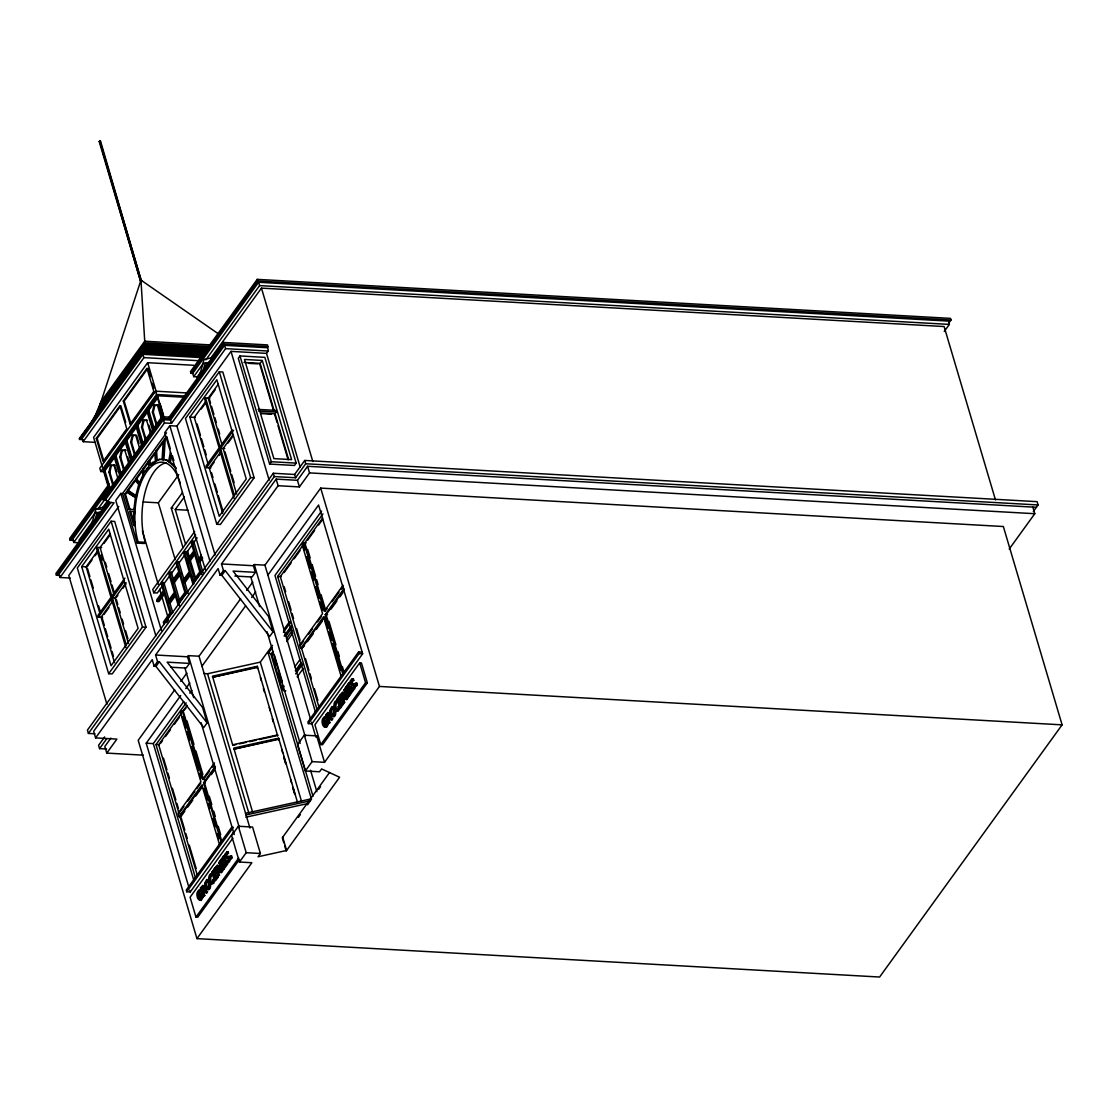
<?xml version="1.0" encoding="UTF-8"?>
<svg xmlns="http://www.w3.org/2000/svg" width="1118" height="1118" viewBox="0 0 1118 1118"><rect width="100%" height="100%" fill="white"/><g stroke="black" fill="none" stroke-linecap="round" stroke-linejoin="round"><path stroke-width="1.5" d="M335.26 705.751L335.442 703.921M134.44 514.685L134.621 511.695L129.66 511.317L133.88 525.572L133.363 517.634L133.741 511.653L134.621 511.695M163.046 459.624L164.304 439.36L165.995 437.026L166.889 437.082L170.341 448.737M166.889 437.082L165.198 439.416L163.927 459.68L162.082 459.554L163.242 440.841L155.723 451.225L156.338 460.63L160.098 459.358M82.97 439.64L79.518 439.444L143.691 350.633L144.739 341.214L210.491 344.917M213.203 879.489C211.498 889.187 205.95 872.934 213.133 874.905L212.727 873.563C205.125 872.585 210.477 890.92 213.636 880.76L213.203 879.489L214.488 879.503L213.762 883.402L211.637 883.919M214.488 879.503L213.901 881.683M338.419 706.464C336.714 716.261 331.082 700.022 338.293 701.936L337.902 700.595C330.285 699.616 335.638 717.952 338.81 707.792L338.419 706.464L339.662 706.534L339.858 708.491L338.083 711.23L336.057 709.706M198.361 894.023L199.507 890.822A6.61 3.172 -86.8 0 1 200.765 889.746L201.478 891.018L199.479 890.99L197.984 892.821L198.347 897.838L199.549 899.193L201.002 897.81L200.695 894.875L201.939 894.945L200.947 896.329L199.409 895.266L200.974 893.114L202.218 893.184L203.294 896.86L201.17 900.437L199.451 899.697M135.334 497.915L133.867 509.626L134.747 509.682L129.045 509.235L124.601 494.24L127.172 491.948L136.228 497.971L126.292 491.906M156.338 460.63L159.217 459.316L166.806 459.917L169.475 461.692L168.58 461.65L170.439 452.021M169.489 462.237L173.052 464.068L176.169 468.414L169.489 462.237L171.054 454.104M170.369 462.293L171.627 455.781M204.636 889.159L204.412 889.97M329.81 716.191L328.664 718.385L327.728 715.213L329.055 713.773M344.526 695.857L344.302 696.668M112.862 485.436L108.949 472.215L110.486 465.423L114.874 465.312L110.486 465.423M113.267 483.828L109.83 472.271L111.381 465.479M123.735 470.426L119.808 457.206L121.359 450.414L125.733 450.288L121.359 450.414M124.615 470.468L120.702 457.248L122.239 450.47M134.593 455.403L130.68 442.183L132.217 435.405L135.711 435.223L139.624 448.444M134.998 453.81L131.561 442.239L133.112 435.447L135.432 435.335M145.466 440.394L141.539 427.174L143.076 420.382L146.584 420.214L150.497 433.435M146.346 440.45L142.433 427.216L143.97 420.438L147.464 420.27M156.324 425.385L152.411 412.165L153.949 405.373L158.337 405.247L153.949 405.373M156.73 423.778L153.292 412.207L154.829 405.429M339.355 707.904L339.662 706.534L338.377 706.52M331.221 709.692L331.753 708.155M90.879 527.151L95.882 508.928L105.93 506.678M94.737 520.932L97 512.701L100.41 511.946M97.42 517.746L98.775 512.813L97 512.701M199.018 377.702L204.021 359.479L212.406 357.62M202.428 373.146L205.153 363.266L210.254 362.12M205.572 368.297L206.928 363.364L205.153 363.266M203.658 890.207L204.007 887.44L202.791 885.344L200.457 887.944L202.945 896.356L204.762 895.63L203.769 892.29L204.412 891.381L206.774 892.849L207.515 891.829L203.658 890.207L207.515 891.829M204.901 890.277L205.251 887.51M218.373 869.874L218.723 867.107L217.507 865.011L215.173 867.61L217.661 876.009L217.898 870.978L221.49 872.515L222.23 871.481L218.373 869.874L222.23 871.481M219.617 869.944L219.324 865.318L216.417 867.68M328.832 717.239L329.181 714.472L327.965 712.376L325.618 714.975L328.119 723.388L329.922 722.661L328.944 719.321L329.586 718.427L331.948 719.88L332.689 718.86L328.832 717.239L332.689 718.86M330.076 717.309L330.229 713.605L328.622 712.739M343.547 696.905L343.897 694.138L342.681 692.042L340.347 694.641L342.835 703.054L344.651 702.328L343.659 698.988L344.302 698.079L346.664 699.547L347.405 698.512L343.547 696.905L347.405 698.512M344.791 696.975L344.945 693.272L343.338 692.405M323.689 720.16L324.681 717.854A6.61 3.172 -86.8 0 1 325.939 716.778L326.694 717.98L324.653 718.022L323.158 719.852L323.521 724.869L324.723 726.225L326.163 724.855L325.869 721.921L327.113 721.99L326.121 723.36L324.583 722.298L326.149 720.146L327.392 720.216L328.468 723.891L326.805 727.119L325.031 727.245M144.613 348.998L143.607 352.198L141.79 352.226L143.956 357.62L83.123 441.68L95.212 442.365M200.974 893.114L202.065 896.79C199.731 905.594 194.42 894.414 198.263 890.753A6.61 3.172 -86.8 0 1 199.521 889.676L201.128 889.607M326.149 720.146L327.225 723.821C324.905 732.625 319.594 721.445 323.437 717.784A6.61 3.172 -86.8 0 1 324.695 716.708L326.302 716.638M138.562 485.198L135.711 495.987L127.354 490.425L134.873 480.055L139.457 485.254L137.598 482.669M136.675 478.839L140.043 483.535L139.163 483.493L143.202 474.353L141.707 470.608L142.587 470.65L136.675 478.839L135.781 478.784L141.707 470.608M90.376 424.015L95.701 414.596L101.081 401.53L144.739 341.214M334.715 714.863L334.743 710.098M210.491 876.065L212.015 873.857M206.271 881.864L207.85 879.684A3.955 1.901 -86.8 0 1 209.094 880.034L209.471 880.551M202.582 897.125C199.815 903.61 196.53 890.864 201.478 891.018M226.297 854.04L228.268 851.846C229.595 852.056 221.238 857.143 226.87 856.612C230.294 854.963 229.414 862.663 226.493 863.11L226.074 861.712L227.317 861.782M148.037 461.846L148.946 466.136L143.984 472.984L142.559 469.42L148.037 461.846L148.932 461.888L149.532 464.753M229.4 860.301L228.645 861.363M354.574 687.332L353.414 688.674L351.248 688.744L351.667 690.141L352.897 690.211C355.831 689.764 356.712 682.064 353.288 683.713M335.973 702.356L337.902 700.595M90.949 423.82L97.042 413.828L140.966 280.115L219.254 334.45M351.988 680.107L351.471 681.086A3.284 1.579 -86.8 0 0 351.29 681.631M88.378 427.062L84.032 432.973M99.195 141.553L100.494 141.022L141.469 281.345L140.575 281.289L99.195 141.553L100.494 141.022M140.575 281.289L99.614 140.966M99.935 404.842L144.809 342.821L209.946 346.496M98.65 408.126L144.823 344.316L208.926 347.922M97.238 411.382L144.781 345.686L206.774 349.179M95.701 414.596L144.683 346.929L207.459 350.465M94.052 417.783L145.116 347.405M79.518 439.444L144.026 349.892L204.706 353.316M85.052 431.576L143.691 350.633L204.398 354.043M193.819 365.293L147.674 362.693L93.605 437.417L102.409 467.156M96.274 438.382L119.919 405.694L126.781 428.837L103.122 461.524L96.274 438.382L97.154 438.438L120.814 405.736L125.705 422.269M130.163 424.155L123.301 401.027L146.961 368.325L153.809 391.468L130.163 424.155L131.044 424.211L124.196 401.069L147.856 368.381L150.301 376.64M109.927 453.405L104.002 461.566L97.154 438.438M112.876 449.31L117.809 442.504M120.772 438.41L126.683 430.248M133.014 421.486L135.977 417.405M140.896 410.586L144.851 405.135M149.77 398.329L153.711 392.879M188.076 393.005L155.556 391.174L99.795 468.232L100.774 471.53L104.198 471.726M100.774 471.53L156.534 394.472L155.556 391.174M184.819 397.281L157.47 395.744L103.387 470.468L109.271 490.299M109.927 490.536L104.058 470.706L114.162 456.745L120.031 476.575M120.884 475.416L115 455.585L125.118 441.61L125.999 441.666L115.895 455.627L121.275 473.808M131.826 460.281L125.957 440.45L136.061 426.489L136.955 426.531L126.851 440.492L132.231 458.673M142.783 445.146L136.913 425.315L147.017 411.354L147.897 411.41L137.793 425.371L143.663 445.202M153.725 430.025L147.856 410.18L157.289 397.156L158.169 397.211L148.75 410.236L154.13 428.418M110.333 488.943L104.938 470.762L115.056 456.801M109.075 484.052L69.637 538.555L70.127 540.204L73.606 540.399M948.958 322.85L950.999 320.027L950.51 318.378L257.21 279.36L190.465 371.595L190.954 373.258L192.729 373.356L258.621 282.281L948.371 321.09L949.35 324.402L944.249 331.459M70.127 540.204L108.558 487.099M190.954 373.258L257.699 281.023L257.21 279.36M109.243 488.706L72.754 539.142L73.732 542.44L80.692 542.831M300.197 467.114L266.503 353.372L268.194 351.038L267.565 344.917L223.195 342.415L169.111 417.14L162.012 416.734L102.87 498.46L103.359 500.109L106.196 500.277M103.359 500.109L162.501 418.384L162.012 416.734M73.732 542.44L96.036 511.625M98.063 508.816L105.162 499.005M200.304 372.629L197.257 376.864L193.707 376.654L203.839 362.651M205.866 359.842L259.6 285.593L258.621 282.281M267.216 347.726L224.606 345.336L170.537 420.061L163.438 419.655L105.986 499.047L106.965 502.345L114.064 502.751L59.995 577.475L70.21 578.048M78.973 540.301L93.241 520.597M102.409 507.921L107.51 500.878M210.505 358.543L261.458 288.123L944.109 326.54L995.481 499.928M106.965 502.345L164.416 422.967L163.438 419.655M107.929 501.675L55.9 573.576L56.389 575.239L59.799 575.421M56.389 575.239L109.438 501.926M162.501 418.384L169.601 418.789L223.684 344.064L223.195 342.415M111.045 502.261L59.016 574.163L59.995 577.475M166.526 432.806L122.603 493.513L120.828 493.415L115.755 500.417L155.891 635.904M266.503 353.372L231.007 351.373L176.923 426.098L169.824 425.692L164.751 432.694L205.391 569.859M164.416 422.967L171.515 423.359L225.584 348.634L224.606 345.336M148.89 460.672L154.815 452.483L155.709 452.538L149.784 460.714L150.734 465.242L149.84 465.186L148.89 460.672L149.784 460.714M129.045 509.235L129.926 509.277L125.482 494.282L127.172 491.948M127.354 490.425L128.235 490.481L135.753 480.097M142.559 469.42L143.439 469.476L148.932 461.888M157.233 460.686L156.618 451.267L164.136 440.883M118.774 506.454L68.785 575.532L106.937 704.326M111.115 521.24L77.324 567.944L108.656 673.707L112.205 673.916L146.011 627.212L114.679 521.435L111.115 521.24L142.461 627.016L108.656 673.707M219.268 371.791L185.476 418.495L216.808 524.272L220.358 524.468L254.149 477.777L222.817 372.001L219.268 371.791L250.6 477.568L216.808 524.272M81.684 566.574L108.725 529.219L138.101 628.372L111.059 665.741L81.684 566.574L87.008 566.868L92.053 559.908M189.836 417.126L216.864 379.771L246.239 478.937L219.212 516.292L189.836 417.126L195.161 417.433M101.654 547.652L97.406 547.415L96.553 548.575L111.003 597.333L97.909 615.431L98.398 617.08L102.646 617.318M209.807 398.204L205.544 397.966L204.706 399.14L219.142 447.885L206.047 465.982L206.55 467.659L210.813 467.911M98.216 550.112L86.128 566.826L100.089 613.95M110.137 533.635L100.061 547.554L114.022 594.692M206.355 400.677L194.266 417.377L208.227 464.515M218.289 384.201L208.214 398.12L221.685 443.622M95.072 555.73L98.091 551.565M103.974 543.432L110.011 535.075M201.198 409.076L206.243 402.117M215.145 389.819L209.094 398.162L210.547 403.039M239.979 355.943L238.288 358.291L269.62 464.068L294.467 465.465L296.158 463.118L264.826 357.355L239.979 355.943L271.311 461.72L269.62 464.068M175.205 559.685L158.351 502.807L178.754 474.619M262.255 360.457L291.63 459.624L273.882 458.618L244.507 359.451L262.255 360.457L259.725 363.951L273.686 411.089M166.316 462.754A50.645 24.289 -86.8 0 0 145.228 542.328L144.39 543.488L137.29 543.096L138.129 541.923A50.645 24.289 -86.8 0 1 147.017 471.419A50.645 24.289 -86.8 0 1 180.375 483.549M183.003 547.722L171.264 508.047L182.416 492.633M124.937 578.062L111.842 596.16L97.406 547.415M232.083 430.025L219.994 446.725L205.544 397.966M185.546 544.214L175.26 509.501L184.386 496.895M98.398 617.08L111.493 598.982L125.929 647.741M126.292 644.946L112.331 597.823L124.419 581.108M206.55 467.659L219.631 449.59L234.067 498.321M234.445 495.512L220.484 448.374L233.578 430.276M113.142 600.534L101.053 617.234L114.539 662.736M126.082 582.66L115 597.962L128.472 643.479M221.294 451.085L209.206 467.785L222.678 513.302M233.215 434.609L223.139 448.528L236.625 494.03M103.96 614.495L108.991 607.535M117.893 595.237L115.881 598.018L112.331 597.823M122.938 588.278L125.957 584.099M210.086 467.841L214.125 462.265M219.156 455.305L221.168 452.524M228.058 443.007L232.083 437.445M258.104 409.384L275.853 410.376L276.342 412.025L274.651 414.359L277.054 422.492M194.658 531.581L152.761 589.466L153.739 592.778L157.303 592.973L176.714 566.155M153.739 592.778L195.636 534.893M164.653 593.77L158.98 601.596L157.205 601.498L156.716 599.849L163.326 590.709L161.258 583.68L162.096 582.506L163.871 582.618L169.503 601.624M173.905 580.983L171.333 572.304L169.559 572.206L168.72 573.366L174.352 592.372L167.728 601.526L162.096 582.506M183.953 579.404L178.796 561.991L177.021 561.893L176.183 563.053L185.113 593.141M177.021 561.893L182.653 580.899L189.277 571.745L183.645 552.739L184.484 551.579L186.259 551.677L188.397 558.902M198.892 558.776L193.721 541.364L191.947 541.266L191.108 542.426L193.68 551.104L187.055 560.244L184.484 551.579M170.495 573.464L171.333 572.304M177.958 563.151L178.796 561.991M192.883 542.523L193.721 541.364M178.754 563.332L197.145 537.912M157.205 601.498L163.829 592.358L169.936 613.013L163.326 622.167L163.815 623.816L170.425 614.662M178.754 571.731L172.13 580.871L169.559 572.206M184.861 592.386L178.251 601.54L172.619 582.534L179.243 573.38M187.544 561.907L194.169 552.753L199.801 571.759L193.176 580.913L187.544 561.907L189.319 562.005L194.993 554.165M180.026 601.638L174.394 582.632L181.018 573.478M201.366 555.045L197.579 560.272L191.947 541.266M171.501 614.257L168.217 603.175L174.841 594.021L178.125 605.117M186.427 593.63L183.142 582.548L189.767 573.394L193.051 584.49M201.827 574.596L198.068 561.921L201.855 556.694M172.801 612.776L169.992 603.273L175.666 595.433M188.201 593.728L184.917 582.646L190.591 574.806M203.127 573.101L199.843 562.019L202.679 558.106M185.364 594.049L178.74 603.189L179.593 606.082M193.666 582.562L200.29 573.422M1033.312 511.541L1038.077 504.959L1037.099 501.661L304.739 460.448L294.607 474.465L273.295 473.263L87.428 730.11L88.406 733.422L94.96 733.785M166.54 622.614L168.427 620.001M88.406 733.422L274.287 476.561L273.295 473.263M1036.386 507.292L307.576 466.29L297.444 480.307L276.146 479.105L93.646 731.284L95.603 737.894L116.901 739.096L106.769 753.099L143.37 755.167M95.603 737.894L152.216 659.676L154.172 666.286L155.947 666.384L203.742 727.58L207.123 722.913L202.54 707.428L167.169 662.149L189.501 663.407L187.544 656.797L188.383 655.637L199.032 656.224L240.608 598.787M154.172 666.286L157.54 661.618L155.584 654.994L218.108 568.601L220.064 575.211L221.839 575.323L269.648 636.519L273.03 631.838L268.446 616.367L233.075 571.088L255.407 572.346L253.437 565.736L254.289 564.562L264.938 565.163L320.698 488.105L1003.349 526.522L1062.1 724.855L879.6 977.034L196.95 938.617L138.199 740.298L174.701 689.848M220.064 575.211L223.446 570.543L221.49 563.933L278.103 485.715L276.146 479.105M104.673 736.916L98.58 745.315L99.572 748.627L106.545 749.018M155.947 666.384L159.329 661.716L207.123 722.913M221.839 575.323L225.221 570.641L273.03 631.838M99.572 748.627L106.657 738.816M274.287 476.561L295.585 477.763L305.717 463.76L304.739 460.448M110.892 738.09L104.799 746.489L106.769 753.099M278.103 485.715L299.4 486.917L309.546 472.9L307.576 466.29M189.501 663.407L186.119 668.075L170.663 667.208M255.407 572.346L252.025 577.014L234.85 576.049M180.781 681.449L186.874 673.036M246.687 590.388L252.766 581.975M188.788 886.951L146.206 743.204L180.683 695.564M185.756 688.562L189.808 682.958M201.981 666.146L245.569 605.9M251.648 597.501L255.715 591.897M267.873 575.085L318.574 505.029L362.637 653.778L311.936 723.835L308.386 723.625L307.897 721.976L358.599 651.92L362.148 652.129M193.917 880.663L153.306 743.596L183.729 701.573M189.808 693.16L191.835 690.365M321.621 511.038L274.972 575.477L315.583 712.543M195.608 878.371L155.975 744.574L186.175 702.845M317.274 710.251L277.641 576.455L322.948 513.847M306.29 542.831L303.928 542.691L302.237 545.025L322.557 613.614L299.736 645.142L300.714 648.44L323.535 616.926L341.367 677.145M181.451 713.2L158.644 744.728L178.964 813.317L179.844 813.359M204.356 779.498L203.462 779.456L183.142 710.866L187.111 705.388M322.669 518.067L304.809 542.747L325.128 611.336L327.113 608.597M160.517 743.4L162.501 740.661M165.478 736.552L170.439 729.691M174.408 724.212L179.369 717.365M186.021 708.169L183.142 710.866M284.168 572.542L291.113 562.941M294.09 558.832L300.043 550.615M307.688 540.05L314.619 530.463M318.588 524.971L322.557 519.493M204.007 673.553L207.557 673.749L260.298 662.135L272.471 645.324M283.623 629.909L289.702 621.51M311.293 798.559L268.25 653.261L272.289 647.685M283.371 632.355L290.428 622.6M312.984 796.226L270.919 654.226L272.946 651.431M284.098 636.016L291.197 626.206M285.062 635.96L291.183 627.505M285.956 636.002L291.043 628.959M286.488 638.644L292.497 630.342M286.711 641.536L292.72 633.235M214.474 762.951L202.568 779.4L182.262 710.81L180.571 713.144L200.891 781.734L178.069 813.261L179.048 816.573L181.423 816.699M343.086 585.245L324.234 611.28L303.928 542.691M179.956 811.947L183.925 806.455M187.88 800.977L194.825 791.376M196.81 788.637L200.779 783.159M203.462 779.456L209.415 771.224M212.392 767.116L214.376 764.377M303.607 641.075L300.63 645.184L280.311 576.595L303.118 545.081L304.613 550.098M308.554 634.227L312.523 628.749M317.484 621.887L321.453 616.409M332.074 601.736L339.02 592.149M341.004 589.41L342.974 586.657M179.048 816.573L201.869 785.046L219.701 845.264M215.453 766.263L203.56 782.712L221.392 842.93M343.058 674.811L325.226 614.593L344.064 588.543M202.749 785.088L179.942 816.615L197.285 875.17M221.783 841.309L204.44 782.754L215.355 767.689M318.951 707.051L301.608 648.496L324.416 616.968L327.881 628.679M343.967 589.969L326.107 614.634L343.45 673.19M180.823 816.671L184.791 811.179M187.768 807.07L192.729 800.222M195.706 796.114L201.659 787.883M211.274 774.592L214.251 770.47M304.473 645.799L301.608 648.496M307.45 641.69L313.403 633.473M316.38 629.364L322.333 621.133M330.956 609.212L336.909 600.981M339.886 596.872L342.863 592.764M294.817 666.733L299.82 659.816M282.98 689.037L282.085 688.981L284.112 686.186M295.264 670.772L301.357 662.359M296.158 670.814L301.231 663.812M295.627 673.875L302.726 664.064M297.15 676.879L303.244 668.466M231.859 827.054L186.231 890.096L186.72 891.745L190.27 891.954L233.872 831.708M186.72 891.745L233.355 827.306M308.386 723.625L359.088 653.583L358.599 651.92M245.499 813.317L311.433 798.797M245.988 814.966L310.231 800.809M305.354 770.973L312.104 761.624L324.527 762.322L316.701 735.882L304.278 735.183L297.514 744.518L305.354 770.973L319.552 771.769L321.607 768.918L339.592 777.248L286.613 850.463L258.048 856.751L260.41 853.495L252.57 827.054L238.372 826.244L231.608 835.593L239.448 862.034L251.871 862.733L196.95 938.617M232.837 838.165L190.088 897.237L195.971 917.067L197.746 917.165L239.462 859.504M359.689 662.89L314.913 724.757L320.782 744.602L322.557 744.7L367.333 682.818L361.463 662.988L359.689 662.89L365.558 682.721L320.782 744.602M216.571 877.91L217.982 875.953L218.276 876.959L215.592 880.663L214.349 880.593L211.847 872.194L214.544 868.476L215.788 868.546L213.957 872.459L214.642 874.765L213.398 874.695L212.713 872.389L214.544 868.476M218.918 863.627L220.721 862.942L220.162 863.697L218.667 862.775L220.344 860.469L221.588 860.539L223.265 868.84L222.021 868.77L220.344 860.469M221.043 859.49L223.726 855.773L224.97 855.843L223.153 859.77L221.043 859.49L223.53 867.903L224.774 867.973L227.457 864.256L227.164 863.264L225.053 866.184L224.131 863.068L225.808 859.337L224.564 859.267L222.594 861.992L221.909 859.7L223.726 855.773M343.156 702.998L341.032 705.919L339.788 705.849L341.912 702.929L343.156 702.998L343.45 703.991L340.752 707.694L339.523 707.624L337.021 699.225L339.718 695.508L340.962 695.578L339.131 699.491L339.816 701.797M344.092 690.658L345.518 687.5L346.748 687.57L346.454 689.177L348.439 695.871L348.984 695.116L349.249 695.969L347.572 698.275L346.328 698.205L344.651 689.904L344.092 690.658L345.336 690.728M349.249 695.969L347.195 695.801L349.948 695.005L352.631 691.287L351.094 690.225L351.387 691.217L348.704 694.935L346.217 686.522L348.9 682.805L350.144 682.874L348.327 686.801L349.012 689.107L347.768 689.037L347.083 686.731L348.9 682.805M327.42 718.315L326.484 715.143C328.412 711.286 329.517 717.253 327.42 718.315L329.586 718.427M342.136 697.981L341.2 694.809C343.128 690.938 344.246 696.919 342.136 697.981L344.302 698.079M347.195 695.801L345.518 687.5M339.718 695.508L337.888 699.421L338.572 701.727L340.543 699.002L341.787 699.071L340.11 702.789L341.032 705.919M202.805 886.476L201.701 888.013L203.35 893.617M214.335 876.47L213.091 872.264L215.788 868.546M328.524 720.649L326.861 715.045L327.979 713.522M340.054 696.821L338.265 699.295L340.752 707.694M344.078 703.124L341.591 694.711L342.695 693.174M348.355 685.362L350.144 682.874M227.373 853.188L227.024 851.776L225.053 853.97A3.284 1.579 -86.8 0 0 224.676 855.745C224.55 859.183 232.083 857.618 226.115 861.657M200.234 890.948L199.884 889.537M211.833 874.905L211.484 873.493M325.408 717.98L325.058 716.568M337.007 701.936L336.658 700.525M218.206 871.02L217.269 867.847L218.597 866.408L219.212 867.149M343.883 697.366L343.38 698.051L342.443 694.879L344.12 693.621M351.667 690.141C354.588 689.694 355.468 681.994 352.044 683.643C346.384 684.174 354.811 679.073 353.428 678.892L351.471 679.241L350.227 681.016A3.284 1.579 -86.8 0 0 349.85 682.777C349.794 686.186 357.229 684.719 351.248 688.744M213.398 874.695L215.369 871.97L216.612 872.04L214.936 875.757L215.858 878.888M347.768 689.037L349.738 686.312L350.982 686.382L349.305 690.099L350.227 693.216L348.984 693.146L348.061 690.03L349.738 686.312M219.142 871.048L218.485 871.956L219.477 875.296L216.738 875.883L214.614 878.818L213.692 875.687L215.369 871.97M228.617 853.258C225.57 853.174 226.255 859.574 229.092 856.109C231.384 857.66 230.266 862.188 227.737 863.18L225.934 863.194L223.81 866.115L222.887 862.998L224.564 859.267M339.788 705.849L338.866 702.719L340.543 699.002M199.703 896.259L200.695 894.875M202.945 896.356L203.183 891.312L206.774 892.849M324.877 723.29L325.869 721.921M328.119 723.388L328.343 718.357L331.948 719.88M342.835 703.054L343.072 698.009L346.664 699.547M315.849 737.055L316.701 735.882M229.777 857.003L231.706 856.122L231.496 858.68L230.252 858.61L229.777 857.003L231.706 856.122M354.951 684.034L356.88 683.154L356.67 685.711L355.426 685.641L354.951 684.034L356.88 683.154M348.984 693.146L351.094 690.225M222.021 868.77L223.824 868.085L224.075 868.938L222.398 871.243L221.168 871.174L219.477 862.872M352.491 688.814L352.897 690.211M205.53 892.779L206.271 891.759M214.349 880.593L217.032 876.889L216.738 875.883M217.898 870.978L220.246 872.445L220.987 871.411M221.168 871.174L222.58 868.015M223.53 867.903L226.227 864.186L225.934 863.194M230.252 858.61L230.476 856.053M330.704 719.81L331.445 718.79M339.523 707.624L342.206 703.921L341.912 702.929M345.42 699.477L346.161 698.443M346.328 698.205L347.754 695.047M355.426 685.641L355.636 683.084M223.265 868.84L223.824 868.085M350.227 693.216L352.338 690.295M195.971 917.067L238.707 858.009M239.448 862.034L246.198 852.699L238.372 826.244M324.527 762.322L379.449 686.438L320.698 488.105M329.572 772.482L282.295 837.787L283.762 842.748M298.38 817.356L300.407 814.561M307.478 804.792L311.517 799.202M318.588 789.434L320.6 786.639M1009.191 549.092L1034.793 513.707L1032.836 507.097M81.698 435.824L83.263 433.924M338.656 709.469C335.47 711.188 334.534 701.783 338.251 702.006M83.459 434.245L79.28 438.619L144.306 349.04L205.027 352.45M149.84 465.186L152.509 462.405L156.268 461.133L150.734 465.242M148.932 467.114L146.276 468.917M353.805 684.719L351.988 685.641L351.262 684.509M228.645 857.688L226.423 858.247M203.448 885.708L205.055 886.574M332.577 707.023L333.01 706.73A3.955 1.901 -86.8 0 1 334.268 707.065L335.009 708.323M213.203 882.745C210.128 883.052 209.541 874.975 213.077 874.975M352.715 679.311L353.428 678.892M352.771 684.118L351.779 682.273L353.791 680.289M277.697 735.993L257.35 666.314L212.462 676.194L232.796 745.329L236.122 744.588M257.364 666.859L212.504 677.284M214.167 676.921L257.378 667.404M232.782 744.784L277.669 734.903M239.448 743.861L246.1 742.394M249.426 741.667L256.078 740.2M259.404 739.473L277.683 735.448M297.486 802.319L278.648 738.201L233.76 748.082L252.612 812.199M278.661 738.746L233.802 749.172L278.675 739.291M245.792 817.202L308.33 803.423M333.849 715.827C331.305 715.031 330.579 708.435 333.639 708.029M257.699 281.023L950.999 320.027M259.6 285.593L949.35 324.402M141.008 280.716L141.888 280.758M223.684 344.064L268.054 346.566M225.584 348.634L268.194 351.038M144.515 348.047L207.096 351.569M143.3 351.22L204.091 354.644M142.852 351.695L203.769 355.119M142.349 352.03L202.624 355.412M141.79 352.226L202.288 355.622M142.042 353.05L202.54 356.446M201.701 357.62L142.978 354.322L82.145 438.382L83.123 441.68M244.003 362.47L260.145 363.378L274.106 410.502M248.42 363.322L258.104 363.867M143.956 357.62L199.214 360.737M156.534 394.472L185.63 396.121M123.301 401.027L124.196 401.069M258.593 411.033L276.342 412.025M260.55 412.961L275.07 413.786L288.556 459.288M261.738 413.646L271.422 414.177M147.856 410.18L148.75 410.236M152.411 412.165L153.292 412.207M143.076 420.382L143.97 420.438M136.913 425.315L137.793 425.371M141.539 427.174L142.433 427.216M132.217 435.405L133.112 435.447M164.304 439.36L165.198 439.416M125.957 440.45L126.851 440.492M130.68 442.183L131.561 442.239M220.484 448.374L224.746 448.611M155.723 451.225L156.618 451.267M271.311 461.72L296.158 463.118M305.717 463.76L1038.077 504.959M115 455.585L115.895 455.627M119.808 457.206L120.702 457.248M309.546 472.9L1034.793 513.707M250.6 477.568L254.149 477.777M104.058 470.706L104.938 470.762M108.949 472.215L109.83 472.271M143.202 474.353L144.096 474.409M124.601 494.24L125.482 494.282M143.216 501.968L158.351 502.807M171.264 508.047L173.038 508.145M175.26 509.501L188.048 510.227M95.882 508.928L100.872 509.207M129.66 511.317L130.54 511.359L134.761 525.628L134.453 520.862M138.129 541.923L145.228 542.328M183.645 552.739L185.42 552.837M198.068 561.921L199.843 562.019M221.49 563.933L253.437 565.736M223.446 570.543L225.221 570.641M277.641 576.455L281.191 576.65M183.142 582.548L184.917 582.646M172.619 582.534L174.394 582.632M161.258 583.68L163.032 583.778M168.217 603.175L169.992 603.273M325.226 614.593L327.588 614.718M142.461 627.016L146.011 627.212M359.088 653.583L362.637 653.778M268.25 653.261L270.025 653.359M270.919 654.226L272.694 654.323M155.584 654.994L187.544 656.797M157.54 661.618L159.329 661.716M353.833 680.219L352.589 680.149L352.184 678.822M365.558 682.721L367.333 682.818M349.193 683.811L350.437 683.881M356.125 684.691L357.355 684.761M379.449 686.438L1062.1 724.855M346.217 686.522L347.46 686.592M347.083 686.731L348.327 686.801M350.032 687.304L351.276 687.374M345.769 688.353L347.013 688.422M345.21 689.107L346.454 689.177M343.841 689.806L345.085 689.876M348.061 690.03L349.305 690.099M351.387 691.217L352.631 691.287M285.831 690.826L283.469 690.686L282.002 685.725M340.347 694.641L341.591 694.711M341.2 694.809L342.443 694.879M340.012 696.5L341.256 696.57M346.077 697.352L347.572 698.275M342.415 698.918L343.659 698.988M337.021 699.225L339.131 699.491M340.836 700.008L342.08 700.078M343.408 702.258L344.651 702.328M338.866 702.719L340.11 702.789M342.206 703.921L343.45 703.991M338.81 707.792L340.054 707.862M325.618 714.975L326.861 715.045M326.484 715.143L327.728 715.213M327.7 719.251L328.944 719.321M324.583 722.298L326.121 723.36M328.692 722.591L329.922 722.661M327.225 723.821L328.468 723.891M326.512 724.087L327.756 724.157C324.989 730.641 321.704 717.896 326.652 718.049M146.206 743.204L153.306 743.596M155.975 744.574L159.525 744.77M204.44 782.754L205.335 782.81M227.024 851.776L228.268 851.846M246.198 852.699L260.41 853.495M224.019 856.765L225.263 856.835M230.951 857.66L232.195 857.73M224.858 860.273L226.102 860.343M220.595 861.321L221.839 861.391M220.05 862.076L221.294 862.146M218.667 862.775L219.911 862.844M222.887 862.998L224.131 863.068M226.227 864.186L227.457 864.256M215.173 867.61L217.269 867.847M222.831 868.868L224.075 868.938M214.838 869.469L216.081 869.538M220.903 870.321L222.398 871.243M217.241 871.886L218.485 871.956M220.246 872.445L221.49 872.515M211.847 872.194L213.091 872.264M212.713 872.389L213.957 872.459M215.662 872.962L216.906 873.032M218.234 875.226L219.477 875.296M213.692 875.687L214.936 875.757M217.032 876.889L218.276 876.959M213.636 880.76L214.88 880.83M200.457 887.944L202.554 888.181L204.063 886.784M200.29 890.878L201.533 890.948M202.526 892.22L203.769 892.29M199.409 895.266L200.653 895.336M203.518 895.56L204.762 895.63M202.065 896.79L203.294 896.86M208.465 880.998C202.665 882.885 210.785 895.225 209.779 883.863M165.911 459.861L168.58 461.65M128.235 490.481L136.592 496.043M332.214 716.191C335.47 719.223 336.672 711.397 335.344 709.273M207.04 889.159C210.687 892.15 211.526 883.486 209.835 881.291M135.781 478.784L139.163 483.493M324.248 726.001L324.625 726.728M143.439 469.476L144.39 471.852M210.547 881.711L210.883 882.675M206.369 887.496L206.69 888.419M209.318 882.298L209.569 883.066M261.458 288.123L312.83 461.524M297.444 480.307L299.4 486.917M294.607 474.465L295.585 477.763M356.195 684.104L356.67 685.711M278.019 425.748L288.137 459.875M307.674 549.483L310.161 557.854M312.146 564.548L315.611 576.245M316.604 579.599L318.085 584.616M321.062 594.65L325.031 608.038M328.971 621.384L335.917 644.806M337.902 651.487L339.383 656.518M342.36 666.552L343.841 671.569M349.123 692.196L349.948 695.005M306.584 556.792L310.063 568.503M311.056 571.843L313.529 580.214M315.514 586.908L318.979 598.605M319.972 601.959L322.445 610.316M328.874 632.033L331.361 640.39M332.339 643.744L340.277 670.507M345.895 689.974L347.866 696.668M231.007 351.373L269.145 480.167M284.168 586.684L285.663 591.702M288.626 601.75L291.113 610.107M292.091 613.461L293.587 618.478M296.563 628.512L300.029 640.223M305.466 658.586L308.931 670.297M309.924 673.637L311.419 678.654M314.382 688.702L317.847 700.399M264.938 565.163L310.455 718.832M311.447 722.172L315.36 735.392M211.512 406.295L213.915 414.415M214.88 417.671L216.319 422.548M218.248 429.046L219.687 433.924M224.998 451.826L230.769 471.335M231.733 474.577L234.137 482.71M254.289 564.562L305.2 736.455M304.278 735.183L312.104 761.624M197.257 376.864L197.746 378.513M310.511 770.218L316.883 791.698M192.729 373.356L193.707 376.654M274.469 655.246L282.309 681.687M250.698 576.581L259.6 606.613M267.02 631.642L300.127 743.456M274.162 659.285L275.629 664.246M278.564 674.154L281.023 682.427M271.8 654.282L282.085 688.981M197.089 423.932L200.457 435.307M201.422 438.563L203.825 446.683M204.79 449.939L206.229 454.816M211.54 472.718L212.979 477.596M214.908 484.094L217.311 492.213M218.276 495.47L223.083 511.723M260.298 662.135L301.399 800.879M260.354 677.438L261.346 680.778M269.27 707.554L270.263 710.894M281.652 749.326L282.644 752.68M284.126 757.697L285.621 762.714M290.568 779.442L291.56 782.782M293.056 787.813L294.537 792.83M263.373 688.562L264.365 691.902M272.289 718.678L273.281 722.018M283.679 757.11L285.649 763.804M292.595 787.226L294.579 793.92M100.075 141.609L141.469 281.345L140.966 280.115L144.921 344.316M176.923 426.098L215.089 554.947M170.537 420.061L171.515 423.359M169.111 417.14L169.601 418.789M169.824 425.692L209.96 561.18M160.126 403.822L163.563 415.393M147.674 362.693L156.478 392.446M157.47 395.744L163.829 417.238M157.289 397.156L163.158 416.986M152.258 383.25L153.725 388.212M158.826 406.896L161.761 416.818M157.442 405.205L161.355 418.425M172.41 455.739L173.821 460.49M282.7 837.242L286.613 850.463M284.741 846.06L286.222 851.008M148.876 414.708L152.789 427.928M147.017 411.354L152.397 429.536M187.503 550.825L195.818 578.928M148.932 425.217L150.399 430.178M189.319 562.005L194.951 581.011M186.93 560.943L188.397 565.904M191.332 575.812L193.777 584.071M137.444 428.18L141.357 441.414M136.061 426.489L141.93 446.32M207.557 673.749L249.146 814.156M136.606 435.279L139.051 443.539M199.032 656.224L249.957 828.117M126.488 443.315L127.955 448.276M129.912 454.886L131.379 459.847M125.118 441.61L130.988 461.454M188.383 655.637L239.308 827.516M127.69 456.899L129.157 461.86M124.853 450.247L129.255 465.116M184.805 667.642L193.694 697.688M201.114 722.717L234.235 834.517M142.377 530.812L158.225 584.337M159.72 589.354L168.133 617.793M116.524 461.748L119.947 473.319M115.364 466.961L116.831 471.922M231.021 857.073L231.496 858.68M122.603 493.513L137.29 543.096M113.98 465.256L117.893 478.476M120.828 493.415L161.453 630.566M186.999 720.956L193.945 744.378M195.929 751.058L202.861 774.481M209.29 796.198L211.777 804.555M213.748 811.249L215.243 816.266M218.22 826.3L220.693 834.671M182.444 716.54L185.909 728.251M186.902 731.605L189.389 739.962M191.36 746.656L198.305 770.078M199.297 773.418L200.779 778.449M203.742 788.442L207.207 800.153M208.2 803.493L209.695 808.51M212.658 818.558L215.145 826.915M217.116 833.609L218.611 838.626M220.721 862.942L222.202 867.959M163.494 758.158L166.959 769.869M167.952 773.209L169.447 778.226M172.41 788.274L175.889 799.985M176.868 803.325L178.363 808.342M181.326 818.334L184.791 830.045M185.784 833.399L187.265 838.416M189.249 845.11L196.195 868.532M105.288 562.228L106.727 567.106M108.656 573.618L111.059 581.737M112.024 584.994L114.427 593.113M116.37 599.639L117.809 604.517M118.774 607.773L120.213 612.65M122.142 619.148L123.581 624.026M125.509 630.524L127.913 638.644M101.137 555.227L102.59 560.104M189.781 890.291L190.27 891.954M87.497 568.503L89.901 576.622M90.865 579.879L93.269 587.998M98.566 605.872L100.005 610.749M101.948 617.276L104.351 625.409M105.316 628.651L107.719 636.785M108.684 640.027L111.087 648.16M112.052 651.417L113.491 656.28M331.277 713.48L331.543 714.528M323.675 724.017L323.913 725.037M198.501 896.985L198.752 898.006M154.815 452.483L155.374 461.077M278.648 738.201L278.717 740.382M257.35 666.314L257.419 668.494M205.321 883.569C208.633 900.283 210.366 872.501 205.321 883.569M330.481 710.601C333.807 727.315 335.54 699.533 330.481 710.601M203.42 888.265L202.246 891.284L201.31 888.111L202.637 886.672L203.42 888.265M218.136 867.931L216.962 870.95L216.026 867.778L217.367 866.338L218.136 867.931M204.678 883.472C204.636 896.37 213.063 886.127 207.85 879.964A3.955 1.901 -86.8 0 0 206.606 879.628L204.678 883.472M329.852 710.503C329.81 723.402 338.237 713.172 333.024 706.995A3.955 1.901 -86.8 0 0 331.78 706.66L329.852 710.503"/></g></svg>
